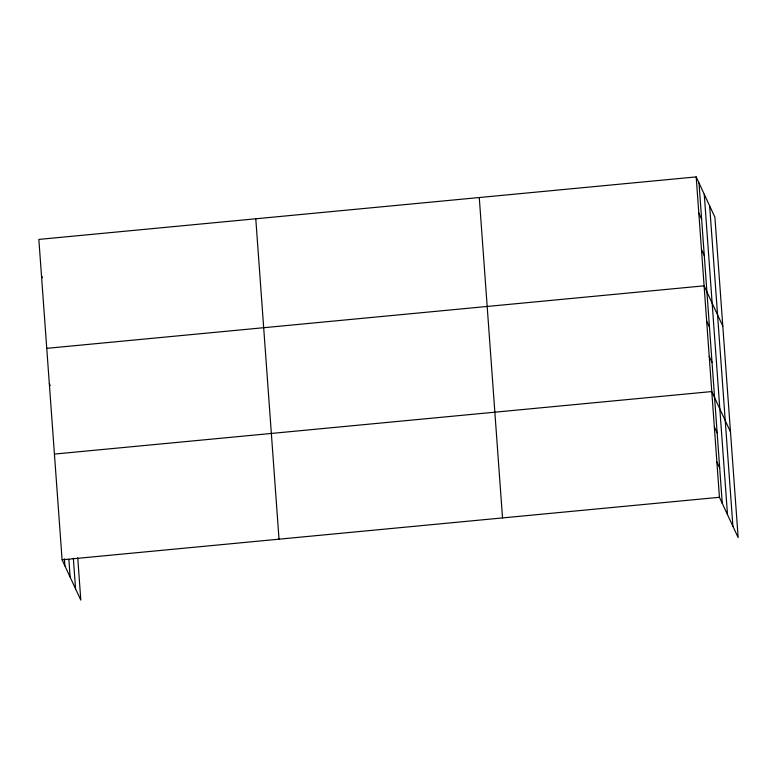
<?xml version="1.0" encoding="UTF-8"?>
<svg xmlns="http://www.w3.org/2000/svg" width="777" height="777" viewBox="0 0 777 777"><rect width="100%" height="100%" fill="white"/><g stroke="black" fill="none" stroke-linecap="round" stroke-linejoin="round"><path stroke-width="1.17" d="M696.192 176.903L719.444 497.29L738.15 537.587L714.898 217.191L696.192 176.903L38.85 239.413L62.102 559.809L80.808 600.097L77.739 557.808M46.756 348.349L704.098 285.829L722.804 326.126M54.429 454.079L711.771 391.559L730.477 431.857M62.102 559.809L719.444 497.29M698.834 213.209L701.641 219.26M701.466 249.524L704.273 255.575M706.662 321.076L709.469 327.127M709.216 356.322L712.023 362.373M714.335 426.806L717.142 432.857M716.889 462.053L719.696 468.104M41.482 275.728L42.424 277.739M49.31 383.595L50.252 385.606M709.654 205.895L732.905 526.291M704.253 194.25L727.505 514.646M699.009 182.954L722.26 503.35M479.273 197.533L502.525 517.919M255.779 218.784L279.021 539.18M73.339 558.255L75.563 588.801M68.871 559.537L70.153 577.165M64.394 558.809L64.909 565.86"/></g></svg>
